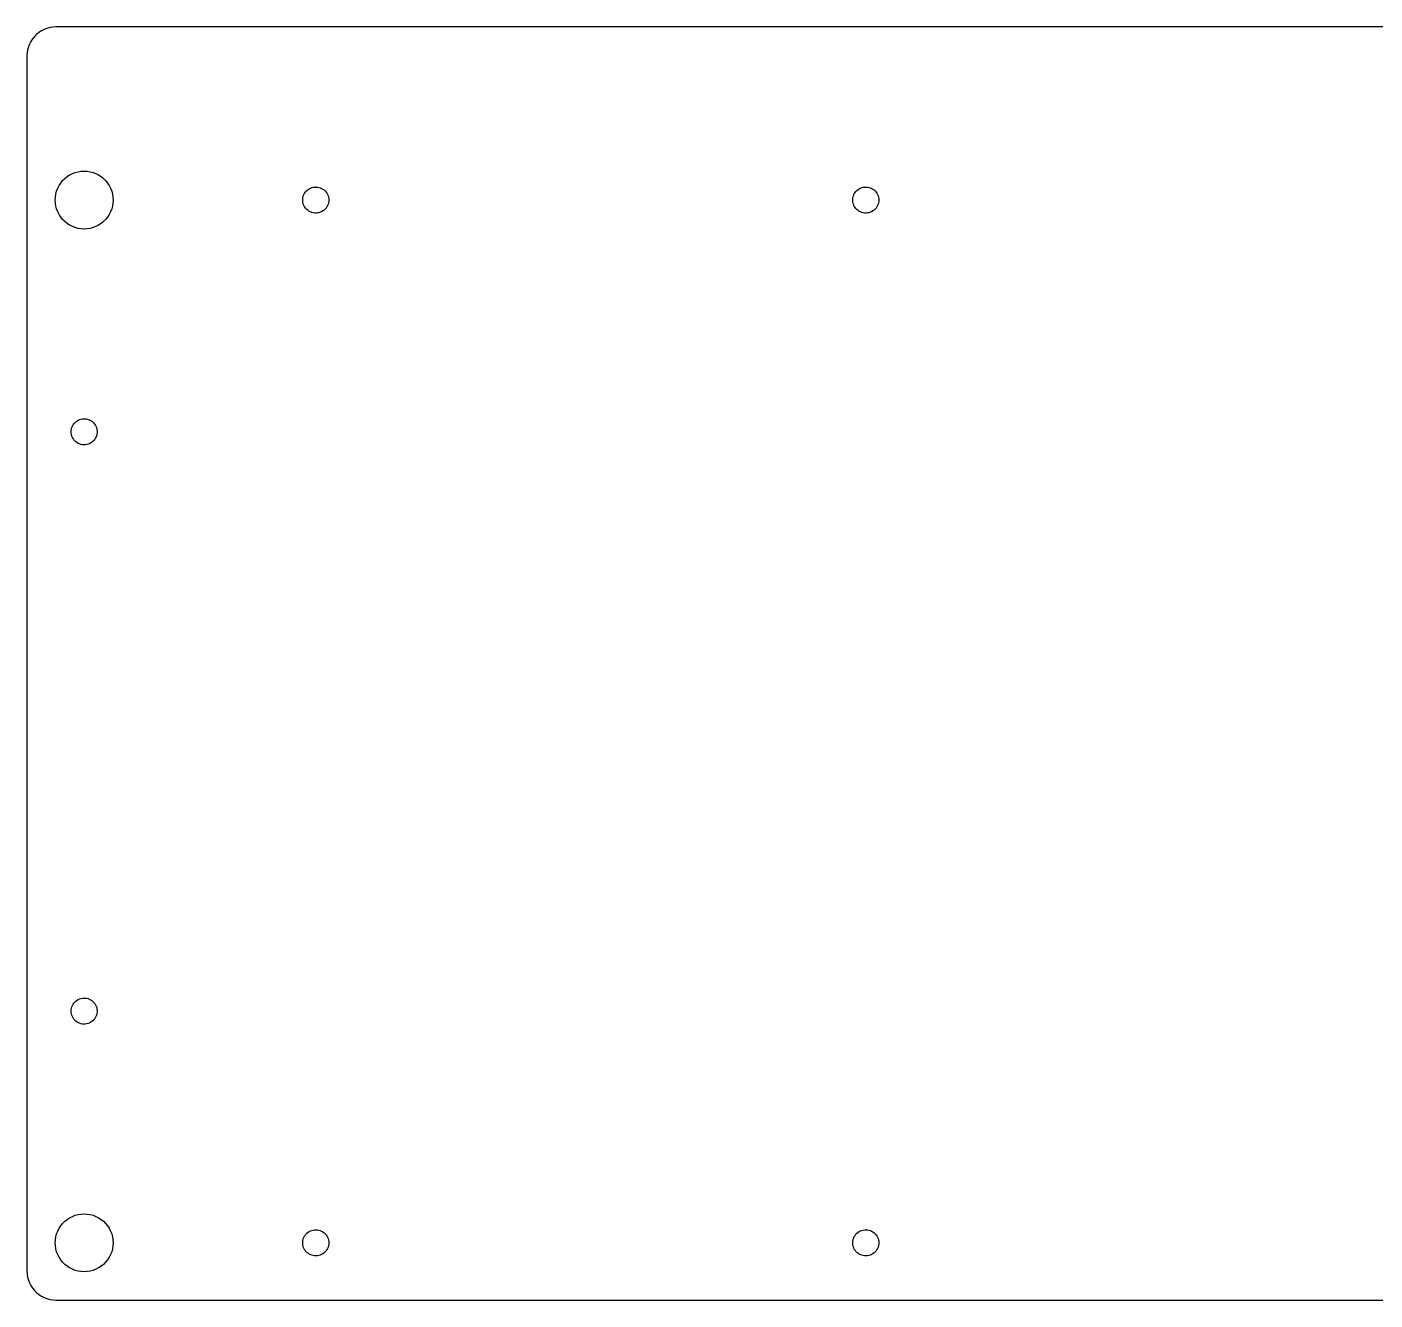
# Model space of a CAD drawing. Header units: metres. Extents: x -240 to 240, y -110 to 110.
# Drawn here: x -239.9 to -7, y -109.9 to 109.9 of the extents above; entities that cross this region are included whole.
import ezdxf

# ---------------------------------------------------------------- set-up
doc = ezdxf.new("R2010")
doc.units = ezdxf.units.M

msp = doc.modelspace()

# ---------------------------------------------------------------- linework, layer by layer
for p, q in [((-236.909, 109.443), (-237.375, 109.205)), ((-236.42, 109.63), (-236.909, 109.443)), ((-235.915, 109.766), (-236.42, 109.63)), ((-235.398, 109.848), (-235.915, 109.766)), ((-234.875, 109.875), (-235.398, 109.848)), ((234.875, 109.875), (-234.875, 109.875)), ((-239.205, 107.375), (-239.443, 106.909)), ((-238.92, 107.814), (-239.205, 107.375)), ((-238.591, 108.221), (-238.92, 107.814)), ((-238.221, 108.591), (-238.591, 108.221)), ((-237.814, 108.92), (-238.221, 108.591)), ((-237.375, 109.205), (-237.814, 108.92)), ((-239.848, 105.398), (-239.875, 104.875)), ((-239.875, 104.875), (-239.875, -104.875)), ((-239.766, 105.915), (-239.848, 105.398)), ((-239.63, 106.42), (-239.766, 105.915)), ((-239.443, 106.909), (-239.63, 106.42)), ((-233.346, 83.7157), (-232.939, 84.0451)), ((-232.939, 84.0451), (-232.5, 84.3301)), ((-232.5, 84.3301), (-232.034, 84.5677)), ((-232.034, 84.5677), (-231.545, 84.7553)), ((-231.545, 84.7553), (-231.04, 84.8907)), ((-231.04, 84.8907), (-230.523, 84.9726)), ((-230.523, 84.9726), (-230, 85)), ((-230, 85), (-229.477, 84.9726)), ((-229.477, 84.9726), (-228.96, 84.8907)), ((-228.96, 84.8907), (-228.455, 84.7553)), ((-228.455, 84.7553), (-227.966, 84.5677)), ((-227.966, 84.5677), (-227.5, 84.3301)), ((-227.5, 84.3301), (-227.061, 84.0451)), ((-227.061, 84.0451), (-226.654, 83.7157)), ((-234.891, 81.0396), (-234.755, 81.5451)), ((-234.755, 81.5451), (-234.568, 82.0337)), ((-234.568, 82.0337), (-234.33, 82.5)), ((-234.33, 82.5), (-234.045, 82.9389)), ((-234.045, 82.9389), (-233.716, 83.3456)), ((-233.716, 83.3456), (-233.346, 83.7157)), ((-226.654, 83.7157), (-226.284, 83.3456)), ((-226.284, 83.3456), (-225.955, 82.9389)), ((-225.955, 82.9389), (-225.67, 82.5)), ((-225.67, 82.5), (-225.432, 82.0337)), ((-225.432, 82.0337), (-225.245, 81.5451)), ((-225.245, 81.5451), (-225.109, 81.0396)), ((-191.697, 81.4777), (-191.524, 81.6554)), ((-191.524, 81.6554), (-191.333, 81.813)), ((-191.333, 81.813), (-191.125, 81.9485)), ((-191.125, 81.9485), (-190.904, 82.0605)), ((-190.904, 82.0605), (-190.672, 82.1474)), ((-190.672, 82.1474), (-190.431, 82.2083)), ((-190.431, 82.2083), (-190.186, 82.2423)), ((-190.186, 82.2423), (-189.938, 82.2491)), ((-189.938, 82.2491), (-189.691, 82.2287)), ((-189.691, 82.2287), (-189.448, 82.1812)), ((-189.448, 82.1812), (-189.211, 82.1071)), ((-189.211, 82.1071), (-188.984, 82.0076)), ((-188.984, 82.0076), (-188.769, 81.8836)), ((-188.769, 81.8836), (-188.57, 81.7368)), ((-188.57, 81.7368), (-188.387, 81.5689)), ((-188.387, 81.5689), (-188.224, 81.382)), ((-96.6967, 81.4777), (-96.5239, 81.6554)), ((-96.5239, 81.6554), (-96.3325, 81.813)), ((-96.3325, 81.813), (-96.125, 81.9485)), ((-96.125, 81.9485), (-95.9038, 82.0605)), ((-95.9038, 82.0605), (-95.6717, 82.1474)), ((-95.6717, 82.1474), (-95.4314, 82.2083)), ((-95.4314, 82.2083), (-95.1858, 82.2423)), ((-95.1858, 82.2423), (-94.938, 82.2491)), ((-94.938, 82.2491), (-94.6909, 82.2287)), ((-94.6909, 82.2287), (-94.4476, 82.1812)), ((-94.4476, 82.1812), (-94.2111, 82.1071)), ((-94.2111, 82.1071), (-93.984, 82.0076)), ((-93.984, 82.0076), (-93.7694, 81.8836)), ((-93.7694, 81.8836), (-93.5696, 81.7368)), ((-93.5696, 81.7368), (-93.3872, 81.5689)), ((-93.3872, 81.5689), (-93.2244, 81.382)), ((-235, 80), (-234.973, 80.5226)), ((-234.973, 79.4774), (-235, 80)), ((-234.973, 80.5226), (-234.891, 81.0396)), ((-234.891, 78.9604), (-234.973, 79.4774)), ((-225.109, 81.0396), (-225.027, 80.5226)), ((-225.027, 79.4774), (-225.109, 78.9604)), ((-225.027, 80.5226), (-225, 80)), ((-225, 80), (-225.027, 79.4774)), ((-192.247, 80.1239), (-192.219, 80.3703)), ((-192.247, 79.8761), (-192.247, 80.1239)), ((-192.219, 79.6297), (-192.247, 79.8761)), ((-192.219, 80.3703), (-192.165, 80.6122)), ((-192.165, 79.3878), (-192.219, 79.6297)), ((-192.165, 80.6122), (-192.085, 80.8467)), ((-192.085, 79.1533), (-192.165, 79.3878)), ((-192.085, 80.8467), (-191.979, 81.0709)), ((-191.979, 81.0709), (-191.849, 81.2821)), ((-191.849, 81.2821), (-191.697, 81.4777)), ((-188.224, 81.382), (-188.083, 81.1783)), ((-188.083, 81.1783), (-187.965, 80.9602)), ((-187.965, 80.9602), (-187.872, 80.7306)), ((-187.872, 79.2694), (-187.965, 79.0397)), ((-187.872, 80.7306), (-187.804, 80.492)), ((-187.804, 79.508), (-187.872, 79.2694)), ((-187.804, 80.492), (-187.764, 80.2475)), ((-187.764, 79.7525), (-187.804, 79.508)), ((-187.764, 80.2475), (-187.75, 80)), ((-187.75, 80), (-187.764, 79.7525)), ((-97.2466, 80.1239), (-97.2193, 80.3703)), ((-97.2466, 79.8761), (-97.2466, 80.1239)), ((-97.2193, 79.6297), (-97.2466, 79.8761)), ((-97.2193, 80.3703), (-97.1651, 80.6122)), ((-97.1651, 79.3878), (-97.2193, 79.6297)), ((-97.1651, 80.6122), (-97.0846, 80.8467)), ((-97.0846, 79.1533), (-97.1651, 79.3878)), ((-97.0846, 80.8467), (-96.9788, 81.0709)), ((-96.9788, 81.0709), (-96.849, 81.2821)), ((-96.849, 81.2821), (-96.6967, 81.4777)), ((-93.2244, 81.382), (-93.0832, 81.1783)), ((-93.0832, 81.1783), (-92.9652, 80.9602)), ((-92.9652, 80.9602), (-92.8719, 80.7306)), ((-92.8719, 79.2694), (-92.9652, 79.0397)), ((-92.8719, 80.7306), (-92.8045, 80.492)), ((-92.8045, 79.508), (-92.8719, 79.2694)), ((-92.8045, 80.492), (-92.7637, 80.2475)), ((-92.7637, 79.7525), (-92.8045, 79.508)), ((-92.7637, 80.2475), (-92.75, 80)), ((-92.75, 80), (-92.7637, 79.7525)), ((-234.755, 78.4549), (-234.891, 78.9604)), ((-234.568, 77.9663), (-234.755, 78.4549)), ((-234.33, 77.5), (-234.568, 77.9663)), ((-234.045, 77.0611), (-234.33, 77.5)), ((-233.716, 76.6543), (-234.045, 77.0611)), ((-225.955, 77.0611), (-226.284, 76.6543)), ((-225.67, 77.5), (-225.955, 77.0611)), ((-225.432, 77.9663), (-225.67, 77.5)), ((-225.245, 78.4549), (-225.432, 77.9663)), ((-225.109, 78.9604), (-225.245, 78.4549)), ((-191.979, 78.9291), (-192.085, 79.1533)), ((-191.849, 78.7179), (-191.979, 78.9291)), ((-191.697, 78.5223), (-191.849, 78.7179)), ((-191.524, 78.3446), (-191.697, 78.5223)), ((-191.333, 78.187), (-191.524, 78.3446)), ((-191.125, 78.0514), (-191.333, 78.187)), ((-190.904, 77.9395), (-191.125, 78.0514)), ((-190.672, 77.8526), (-190.904, 77.9395)), ((-190.431, 77.7917), (-190.672, 77.8526)), ((-190.186, 77.7577), (-190.431, 77.7917)), ((-189.938, 77.7509), (-190.186, 77.7577)), ((-189.691, 77.7713), (-189.938, 77.7509)), ((-189.448, 77.8188), (-189.691, 77.7713)), ((-189.211, 77.8929), (-189.448, 77.8188)), ((-188.984, 77.9924), (-189.211, 77.8929)), ((-188.769, 78.1164), (-188.984, 77.9924)), ((-188.57, 78.2632), (-188.769, 78.1164)), ((-188.387, 78.4311), (-188.57, 78.2632)), ((-188.224, 78.618), (-188.387, 78.4311)), ((-188.083, 78.8217), (-188.224, 78.618)), ((-187.965, 79.0397), (-188.083, 78.8217)), ((-96.9788, 78.9291), (-97.0846, 79.1533)), ((-96.849, 78.7179), (-96.9788, 78.9291)), ((-96.6967, 78.5223), (-96.849, 78.7179)), ((-96.5239, 78.3446), (-96.6967, 78.5223)), ((-96.3325, 78.187), (-96.5239, 78.3446)), ((-96.125, 78.0514), (-96.3325, 78.187)), ((-95.9038, 77.9395), (-96.125, 78.0514)), ((-95.6717, 77.8526), (-95.9038, 77.9395)), ((-95.4314, 77.7917), (-95.6717, 77.8526)), ((-95.1858, 77.7577), (-95.4314, 77.7917)), ((-94.938, 77.7509), (-95.1858, 77.7577)), ((-94.6909, 77.7713), (-94.938, 77.7509)), ((-94.4476, 77.8188), (-94.6909, 77.7713)), ((-94.2111, 77.8929), (-94.4476, 77.8188)), ((-93.984, 77.9924), (-94.2111, 77.8929)), ((-93.7694, 78.1164), (-93.984, 77.9924)), ((-93.5696, 78.2632), (-93.7694, 78.1164)), ((-93.3872, 78.4311), (-93.5696, 78.2632)), ((-93.2244, 78.618), (-93.3872, 78.4311)), ((-93.0832, 78.8217), (-93.2244, 78.618)), ((-92.9652, 79.0397), (-93.0832, 78.8217)), ((-233.346, 76.2843), (-233.716, 76.6543)), ((-232.939, 75.9549), (-233.346, 76.2843)), ((-232.5, 75.6699), (-232.939, 75.9549)), ((-232.034, 75.4323), (-232.5, 75.6699)), ((-231.545, 75.2447), (-232.034, 75.4323)), ((-231.04, 75.1093), (-231.545, 75.2447)), ((-230.523, 75.0274), (-231.04, 75.1093)), ((-230, 75), (-230.523, 75.0274)), ((-229.477, 75.0274), (-230, 75)), ((-228.96, 75.1093), (-229.477, 75.0274)), ((-228.455, 75.2447), (-228.96, 75.1093)), ((-227.966, 75.4323), (-228.455, 75.2447)), ((-227.5, 75.6699), (-227.966, 75.4323)), ((-227.061, 75.9549), (-227.5, 75.6699)), ((-226.654, 76.2843), (-227.061, 75.9549)), ((-226.284, 76.6543), (-226.654, 76.2843)), ((-231.231, 41.8836), (-231.016, 42.0076)), ((-231.016, 42.0076), (-230.789, 42.1071)), ((-230.789, 42.1071), (-230.552, 42.1812)), ((-230.552, 42.1812), (-230.309, 42.2287)), ((-230.309, 42.2287), (-230.062, 42.2491)), ((-230.062, 42.2491), (-229.814, 42.2423)), ((-229.814, 42.2423), (-229.569, 42.2083)), ((-229.569, 42.2083), (-229.328, 42.1474)), ((-229.328, 42.1474), (-229.096, 42.0605)), ((-229.096, 42.0605), (-228.875, 41.9485)), ((-228.875, 41.9485), (-228.667, 41.813)), ((-232.25, 40), (-232.236, 40.2475)), ((-232.236, 39.7525), (-232.25, 40)), ((-232.236, 40.2475), (-232.196, 40.492)), ((-232.196, 39.508), (-232.236, 39.7525)), ((-232.196, 40.492), (-232.128, 40.7306)), ((-232.128, 40.7306), (-232.035, 40.9602)), ((-232.035, 40.9602), (-231.917, 41.1783)), ((-231.917, 41.1783), (-231.776, 41.382)), ((-231.776, 41.382), (-231.613, 41.5689)), ((-231.613, 41.5689), (-231.43, 41.7368)), ((-231.43, 41.7368), (-231.231, 41.8836)), ((-228.667, 41.813), (-228.476, 41.6554)), ((-228.476, 41.6554), (-228.303, 41.4777)), ((-228.303, 41.4777), (-228.151, 41.2821)), ((-228.151, 41.2821), (-228.021, 41.0709)), ((-228.021, 41.0709), (-227.915, 40.8467)), ((-227.915, 40.8467), (-227.835, 40.6122)), ((-227.835, 40.6122), (-227.781, 40.3703)), ((-227.781, 39.6297), (-227.835, 39.3878)), ((-227.781, 40.3703), (-227.753, 40.1239)), ((-227.753, 39.8761), (-227.781, 39.6297)), ((-227.753, 40.1239), (-227.753, 39.8761)), ((-232.128, 39.2694), (-232.196, 39.508)), ((-232.035, 39.0397), (-232.128, 39.2694)), ((-231.917, 38.8217), (-232.035, 39.0397)), ((-231.776, 38.618), (-231.917, 38.8217)), ((-231.613, 38.4311), (-231.776, 38.618)), ((-231.43, 38.2632), (-231.613, 38.4311)), ((-231.231, 38.1164), (-231.43, 38.2632)), ((-231.016, 37.9924), (-231.231, 38.1164)), ((-230.789, 37.8928), (-231.016, 37.9924)), ((-230.552, 37.8188), (-230.789, 37.8928)), ((-230.309, 37.7713), (-230.552, 37.8188)), ((-230.062, 37.7509), (-230.309, 37.7713)), ((-229.814, 37.7577), (-230.062, 37.7509)), ((-229.569, 37.7917), (-229.814, 37.7577)), ((-229.328, 37.8526), (-229.569, 37.7917)), ((-229.096, 37.9395), (-229.328, 37.8526)), ((-228.875, 38.0514), (-229.096, 37.9395)), ((-228.667, 38.187), (-228.875, 38.0514)), ((-228.476, 38.3446), (-228.667, 38.187)), ((-228.303, 38.5223), (-228.476, 38.3446)), ((-228.151, 38.7179), (-228.303, 38.5223)), ((-228.021, 38.9291), (-228.151, 38.7179)), ((-227.915, 39.1533), (-228.021, 38.9291)), ((-227.835, 39.3878), (-227.915, 39.1533)), ((-231.43, -58.2632), (-231.231, -58.1164)), ((-231.231, -58.1164), (-231.016, -57.9924)), ((-231.016, -57.9924), (-230.789, -57.8928)), ((-230.789, -57.8928), (-230.552, -57.8188)), ((-230.552, -57.8188), (-230.309, -57.7713)), ((-230.309, -57.7713), (-230.062, -57.7509)), ((-230.062, -57.7509), (-229.814, -57.7577)), ((-229.814, -57.7577), (-229.569, -57.7917)), ((-229.569, -57.7917), (-229.328, -57.8526)), ((-229.328, -57.8526), (-229.096, -57.9395)), ((-229.096, -57.9395), (-228.875, -58.0514)), ((-228.875, -58.0514), (-228.667, -58.187)), ((-228.667, -58.187), (-228.476, -58.3446)), ((-232.25, -60), (-232.236, -59.7525)), ((-232.236, -60.2475), (-232.25, -60)), ((-232.236, -59.7525), (-232.196, -59.508)), ((-232.196, -60.492), (-232.236, -60.2475)), ((-232.196, -59.508), (-232.128, -59.2694)), ((-232.128, -60.7306), (-232.196, -60.492)), ((-232.128, -59.2694), (-232.035, -59.0397)), ((-232.035, -59.0397), (-231.917, -58.8217)), ((-231.917, -58.8217), (-231.776, -58.618)), ((-231.776, -58.618), (-231.613, -58.4311)), ((-231.613, -58.4311), (-231.43, -58.2632)), ((-228.476, -58.3446), (-228.303, -58.5223)), ((-228.303, -58.5223), (-228.151, -58.7179)), ((-228.151, -58.7179), (-228.021, -58.9291)), ((-228.021, -58.9291), (-227.915, -59.1533)), ((-227.915, -59.1533), (-227.835, -59.3878)), ((-227.835, -59.3878), (-227.781, -59.6297)), ((-227.781, -60.3703), (-227.835, -60.6122)), ((-227.781, -59.6297), (-227.753, -59.8761)), ((-227.753, -60.1239), (-227.781, -60.3703)), ((-227.753, -59.8761), (-227.753, -60.1239)), ((-232.035, -60.9602), (-232.128, -60.7306)), ((-231.917, -61.1783), (-232.035, -60.9602)), ((-231.776, -61.382), (-231.917, -61.1783)), ((-231.613, -61.5689), (-231.776, -61.382)), ((-231.43, -61.7368), (-231.613, -61.5689)), ((-231.231, -61.8836), (-231.43, -61.7368)), ((-231.016, -62.0076), (-231.231, -61.8836)), ((-230.789, -62.1071), (-231.016, -62.0076)), ((-230.552, -62.1812), (-230.789, -62.1071)), ((-230.309, -62.2287), (-230.552, -62.1812)), ((-230.062, -62.2491), (-230.309, -62.2287)), ((-229.814, -62.2423), (-230.062, -62.2491)), ((-229.569, -62.2083), (-229.814, -62.2423)), ((-229.328, -62.1474), (-229.569, -62.2083)), ((-229.096, -62.0605), (-229.328, -62.1474)), ((-228.875, -61.9485), (-229.096, -62.0605)), ((-228.667, -61.813), (-228.875, -61.9485)), ((-228.476, -61.6554), (-228.667, -61.813)), ((-228.303, -61.4777), (-228.476, -61.6554)), ((-228.151, -61.2821), (-228.303, -61.4777)), ((-228.021, -61.0709), (-228.151, -61.2821)), ((-227.915, -60.8467), (-228.021, -61.0709)), ((-227.835, -60.6122), (-227.915, -60.8467)), ((-232.5, -95.6699), (-232.034, -95.4323)), ((-232.034, -95.4323), (-231.545, -95.2447)), ((-231.545, -95.2447), (-231.04, -95.1093)), ((-231.04, -95.1093), (-230.523, -95.0274)), ((-230.523, -95.0274), (-230, -95)), ((-230, -95), (-229.477, -95.0274)), ((-229.477, -95.0274), (-228.96, -95.1093)), ((-228.96, -95.1093), (-228.455, -95.2447)), ((-228.455, -95.2447), (-227.966, -95.4323)), ((-227.966, -95.4323), (-227.5, -95.6699)), ((-234.568, -97.9663), (-234.33, -97.5)), ((-234.33, -97.5), (-234.045, -97.0611)), ((-234.045, -97.0611), (-233.716, -96.6543)), ((-233.716, -96.6543), (-233.346, -96.2843)), ((-233.346, -96.2843), (-232.939, -95.9549)), ((-232.939, -95.9549), (-232.5, -95.6699)), ((-227.5, -95.6699), (-227.061, -95.9549)), ((-227.061, -95.9549), (-226.654, -96.2843)), ((-226.654, -96.2843), (-226.284, -96.6543)), ((-226.284, -96.6543), (-225.955, -97.0611)), ((-225.955, -97.0611), (-225.67, -97.5)), ((-225.67, -97.5), (-225.432, -97.9663)), ((-190.431, -97.7917), (-190.186, -97.7577)), ((-190.186, -97.7577), (-189.938, -97.7509)), ((-189.938, -97.7509), (-189.691, -97.7713)), ((-189.691, -97.7713), (-189.448, -97.8188)), ((-95.4314, -97.7917), (-95.1858, -97.7577)), ((-95.1858, -97.7577), (-94.938, -97.7509)), ((-94.938, -97.7509), (-94.6909, -97.7713)), ((-94.6909, -97.7713), (-94.4476, -97.8188)), ((-235, -100), (-234.973, -99.4774)), ((-234.973, -100.523), (-235, -100)), ((-234.973, -99.4774), (-234.891, -98.9604)), ((-234.891, -98.9604), (-234.755, -98.4549)), ((-234.755, -98.4549), (-234.568, -97.9663)), ((-225.432, -97.9663), (-225.245, -98.4549)), ((-225.245, -98.4549), (-225.109, -98.9604)), ((-225.109, -98.9604), (-225.027, -99.4774)), ((-225.027, -99.4774), (-225, -100)), ((-225, -100), (-225.027, -100.523)), ((-192.247, -99.8761), (-192.219, -99.6297)), ((-192.247, -100.124), (-192.247, -99.8761)), ((-192.219, -99.6297), (-192.165, -99.3878)), ((-192.165, -99.3878), (-192.085, -99.1533)), ((-192.085, -99.1533), (-191.979, -98.9291)), ((-191.979, -98.9291), (-191.849, -98.7179)), ((-191.849, -98.7179), (-191.697, -98.5223)), ((-191.697, -98.5223), (-191.524, -98.3446)), ((-191.524, -98.3446), (-191.333, -98.187)), ((-191.333, -98.187), (-191.125, -98.0514)), ((-191.125, -98.0514), (-190.904, -97.9395)), ((-190.904, -97.9395), (-190.672, -97.8526)), ((-190.672, -97.8526), (-190.431, -97.7917)), ((-189.448, -97.8188), (-189.211, -97.8929)), ((-189.211, -97.8929), (-188.984, -97.9924)), ((-188.984, -97.9924), (-188.769, -98.1164)), ((-188.769, -98.1164), (-188.57, -98.2632)), ((-188.57, -98.2632), (-188.387, -98.4311)), ((-188.387, -98.4311), (-188.224, -98.618)), ((-188.224, -98.618), (-188.083, -98.8217)), ((-188.083, -98.8217), (-187.965, -99.0397)), ((-187.965, -99.0397), (-187.872, -99.2694)), ((-187.872, -99.2694), (-187.804, -99.508)), ((-187.804, -99.508), (-187.764, -99.7525)), ((-187.764, -99.7525), (-187.75, -100)), ((-187.75, -100), (-187.764, -100.248)), ((-97.2466, -99.8761), (-97.2193, -99.6297)), ((-97.2466, -100.124), (-97.2466, -99.8761)), ((-97.2193, -99.6297), (-97.1651, -99.3878)), ((-97.1651, -99.3878), (-97.0846, -99.1533)), ((-97.0846, -99.1533), (-96.9788, -98.9291)), ((-96.9788, -98.9291), (-96.849, -98.7179)), ((-96.849, -98.7179), (-96.6967, -98.5223)), ((-96.6967, -98.5223), (-96.5239, -98.3446)), ((-96.5239, -98.3446), (-96.3325, -98.187)), ((-96.3325, -98.187), (-96.125, -98.0514)), ((-96.125, -98.0514), (-95.9038, -97.9395)), ((-95.9038, -97.9395), (-95.6717, -97.8526)), ((-95.6717, -97.8526), (-95.4314, -97.7917)), ((-94.4476, -97.8188), (-94.2111, -97.8929)), ((-94.2111, -97.8929), (-93.984, -97.9924)), ((-93.984, -97.9924), (-93.7694, -98.1164)), ((-93.7694, -98.1164), (-93.5696, -98.2632)), ((-93.5696, -98.2632), (-93.3872, -98.4311)), ((-93.3872, -98.4311), (-93.2244, -98.618)), ((-93.2244, -98.618), (-93.0832, -98.8217)), ((-93.0832, -98.8217), (-92.9652, -99.0397)), ((-92.9652, -99.0397), (-92.8719, -99.2694)), ((-92.8719, -99.2694), (-92.8045, -99.508)), ((-92.8045, -99.508), (-92.7637, -99.7525)), ((-92.7637, -99.7525), (-92.75, -100)), ((-92.75, -100), (-92.7637, -100.248)), ((-234.891, -101.04), (-234.973, -100.523)), ((-234.755, -101.545), (-234.891, -101.04)), ((-234.568, -102.034), (-234.755, -101.545)), ((-234.33, -102.5), (-234.568, -102.034)), ((-225.432, -102.034), (-225.67, -102.5)), ((-225.245, -101.545), (-225.432, -102.034)), ((-225.109, -101.04), (-225.245, -101.545)), ((-225.027, -100.523), (-225.109, -101.04)), ((-192.219, -100.37), (-192.247, -100.124)), ((-192.165, -100.612), (-192.219, -100.37)), ((-192.085, -100.847), (-192.165, -100.612)), ((-191.979, -101.071), (-192.085, -100.847)), ((-191.849, -101.282), (-191.979, -101.071)), ((-191.697, -101.478), (-191.849, -101.282)), ((-191.524, -101.655), (-191.697, -101.478)), ((-191.333, -101.813), (-191.524, -101.655)), ((-191.125, -101.949), (-191.333, -101.813)), ((-190.904, -102.06), (-191.125, -101.949)), ((-190.672, -102.147), (-190.904, -102.06)), ((-190.431, -102.208), (-190.672, -102.147)), ((-190.186, -102.242), (-190.431, -102.208)), ((-189.938, -102.249), (-190.186, -102.242)), ((-189.691, -102.229), (-189.938, -102.249)), ((-189.448, -102.181), (-189.691, -102.229)), ((-189.211, -102.107), (-189.448, -102.181)), ((-188.984, -102.008), (-189.211, -102.107)), ((-188.769, -101.884), (-188.984, -102.008)), ((-188.57, -101.737), (-188.769, -101.884)), ((-188.387, -101.569), (-188.57, -101.737)), ((-188.224, -101.382), (-188.387, -101.569)), ((-188.083, -101.178), (-188.224, -101.382)), ((-187.965, -100.96), (-188.083, -101.178)), ((-187.872, -100.731), (-187.965, -100.96)), ((-187.804, -100.492), (-187.872, -100.731)), ((-187.764, -100.248), (-187.804, -100.492)), ((-97.2193, -100.37), (-97.2466, -100.124)), ((-97.1651, -100.612), (-97.2193, -100.37)), ((-97.0846, -100.847), (-97.1651, -100.612)), ((-96.9788, -101.071), (-97.0846, -100.847)), ((-96.849, -101.282), (-96.9788, -101.071)), ((-96.6967, -101.478), (-96.849, -101.282)), ((-96.5239, -101.655), (-96.6967, -101.478)), ((-96.3325, -101.813), (-96.5239, -101.655)), ((-96.125, -101.949), (-96.3325, -101.813)), ((-95.9038, -102.06), (-96.125, -101.949)), ((-95.6717, -102.147), (-95.9038, -102.06)), ((-95.4314, -102.208), (-95.6717, -102.147)), ((-95.1858, -102.242), (-95.4314, -102.208)), ((-94.938, -102.249), (-95.1858, -102.242)), ((-94.6909, -102.229), (-94.938, -102.249)), ((-94.4476, -102.181), (-94.6909, -102.229)), ((-94.2111, -102.107), (-94.4476, -102.181)), ((-93.984, -102.008), (-94.2111, -102.107)), ((-93.7694, -101.884), (-93.984, -102.008)), ((-93.5696, -101.737), (-93.7694, -101.884)), ((-93.3872, -101.569), (-93.5696, -101.737)), ((-93.2244, -101.382), (-93.3872, -101.569)), ((-93.0832, -101.178), (-93.2244, -101.382)), ((-92.9652, -100.96), (-93.0832, -101.178)), ((-92.8719, -100.731), (-92.9652, -100.96)), ((-92.8045, -100.492), (-92.8719, -100.731)), ((-92.7637, -100.248), (-92.8045, -100.492)), ((-234.045, -102.939), (-234.33, -102.5)), ((-233.716, -103.346), (-234.045, -102.939)), ((-233.346, -103.716), (-233.716, -103.346)), ((-232.939, -104.045), (-233.346, -103.716)), ((-232.5, -104.33), (-232.939, -104.045)), ((-232.034, -104.568), (-232.5, -104.33)), ((-231.545, -104.755), (-232.034, -104.568)), ((-231.04, -104.891), (-231.545, -104.755)), ((-228.455, -104.755), (-228.96, -104.891)), ((-227.966, -104.568), (-228.455, -104.755)), ((-227.5, -104.33), (-227.966, -104.568)), ((-227.061, -104.045), (-227.5, -104.33)), ((-226.654, -103.716), (-227.061, -104.045)), ((-226.284, -103.346), (-226.654, -103.716)), ((-225.955, -102.939), (-226.284, -103.346)), ((-225.67, -102.5), (-225.955, -102.939)), ((-239.875, -104.875), (-239.848, -105.398)), ((-239.848, -105.398), (-239.766, -105.915)), ((-239.766, -105.915), (-239.63, -106.42)), ((-239.63, -106.42), (-239.443, -106.909)), ((-239.443, -106.909), (-239.205, -107.375)), ((-230.523, -104.973), (-231.04, -104.891)), ((-230, -105), (-230.523, -104.973)), ((-229.477, -104.973), (-230, -105)), ((-228.96, -104.891), (-229.477, -104.973)), ((-239.205, -107.375), (-238.92, -107.814)), ((-238.92, -107.814), (-238.591, -108.221)), ((-238.591, -108.221), (-238.221, -108.591)), ((-238.221, -108.591), (-237.814, -108.92)), ((-237.814, -108.92), (-237.375, -109.205)), ((-237.375, -109.205), (-236.909, -109.443)), ((-236.909, -109.443), (-236.42, -109.63)), ((-236.42, -109.63), (-235.915, -109.766)), ((-235.915, -109.766), (-235.398, -109.848)), ((-235.398, -109.848), (-234.875, -109.875)), ((-234.875, -109.875), (234.875, -109.875))]:
    msp.add_line(p, q)

doc.saveas('drawing.dxf')
